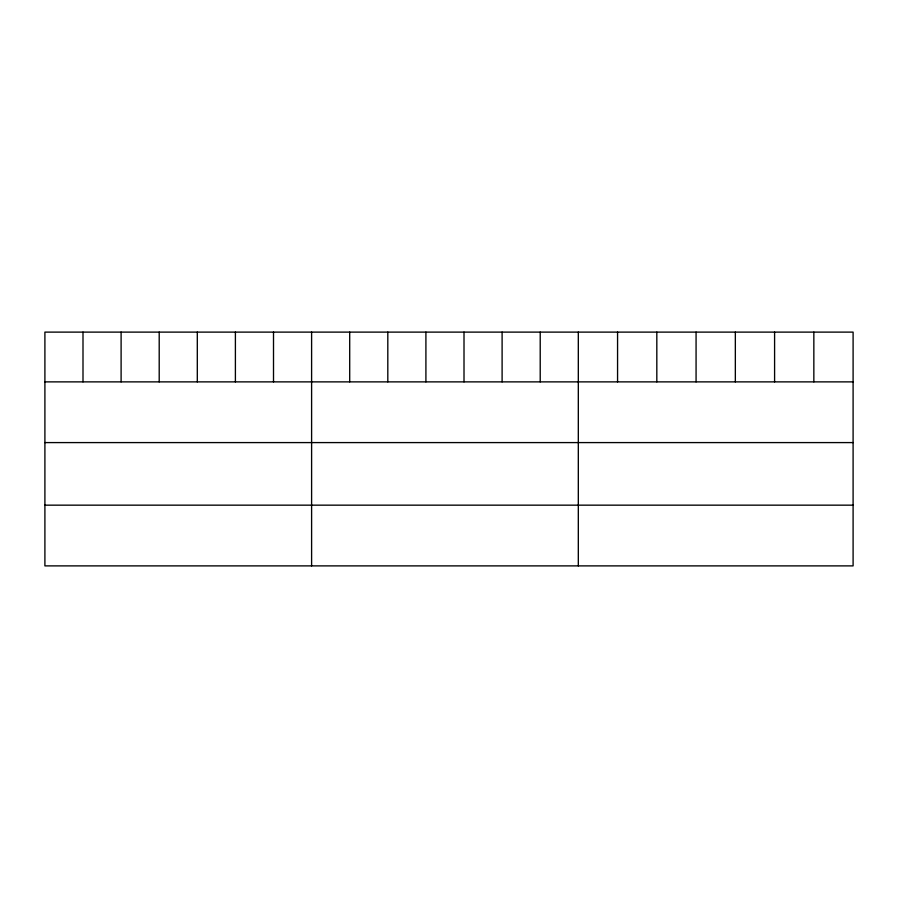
<?xml version="1.0" encoding="UTF-8"?>
<svg xmlns="http://www.w3.org/2000/svg" width="898" height="898" viewBox="0 0 898 898"><rect width="100%" height="100%" fill="white"/><g stroke="black" fill="none" stroke-linecap="round" stroke-linejoin="round"><path stroke-width="1.35" d="M853.1 381.875L853.1 565.886L44.9 565.886L44.9 332.114L853.1 332.114L853.1 381.875L44.9 381.875M44.9 442.591L853.1 442.591M44.9 505.159L853.1 505.159M813.846 332.114L813.846 381.875M774.592 332.114L774.592 381.875M735.339 332.114L735.339 381.875M696.073 332.114L696.073 381.875M656.82 332.114L656.82 381.875M617.566 332.114L617.566 381.875M578.312 332.114L578.312 565.886M540.214 332.114L540.214 381.875M502.105 332.114L502.105 381.875M464.008 332.114L464.008 381.875M425.91 332.114L425.91 381.875M387.813 332.114L387.813 381.875M349.704 332.114L349.704 381.875M311.606 332.114L311.606 565.886M273.508 332.114L273.508 381.875M235.399 332.114L235.399 381.875M197.302 332.114L197.302 381.875M159.204 332.114L159.204 381.875M121.107 332.114L121.107 381.875M82.998 332.114L82.998 381.875"/></g></svg>
